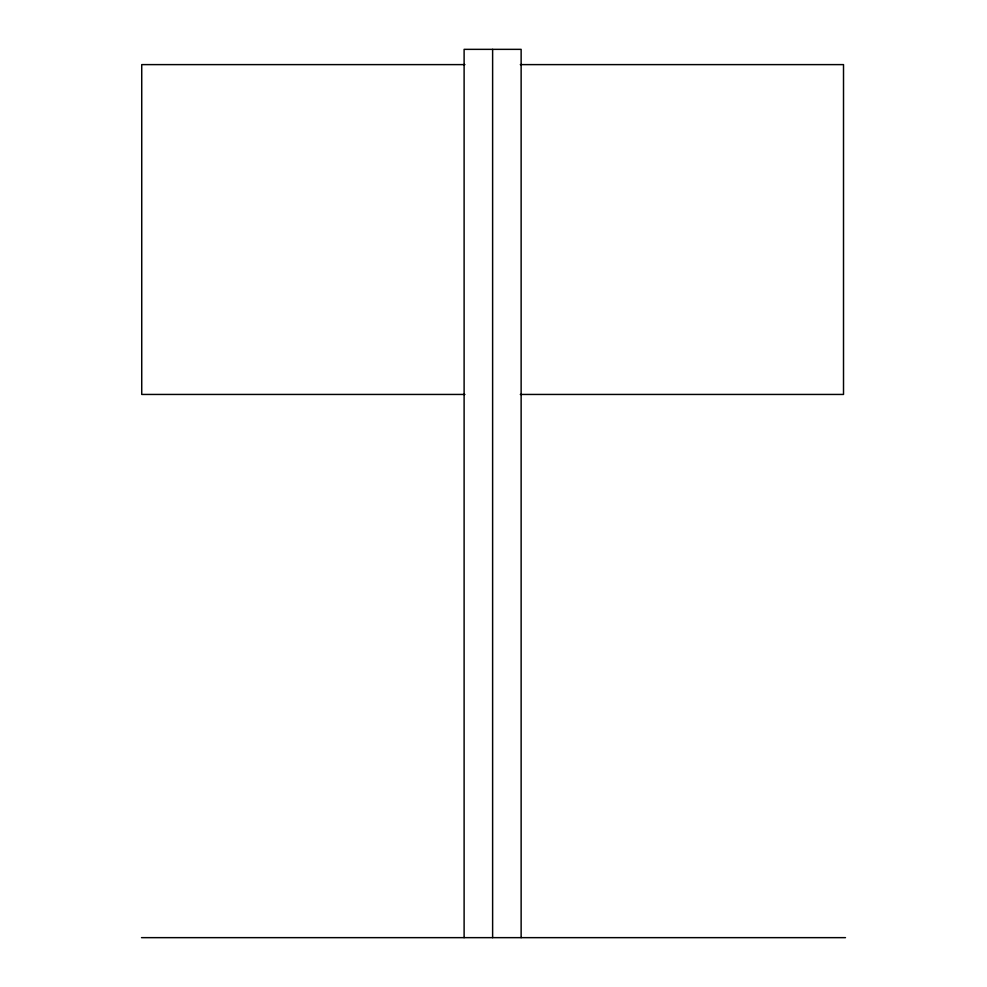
<?xml version="1.0" encoding="UTF-8"?>
<svg xmlns="http://www.w3.org/2000/svg" width="987" height="987" viewBox="0 0 987 987"><rect width="100%" height="100%" fill="white"/><g stroke="black" fill="none" stroke-linecap="round" stroke-linejoin="round"><path stroke-width="1.48" d="M464.926 64.611L141.733 64.611L141.733 394.442L464.926 394.442M520.322 64.611L843.515 64.611L843.515 394.442L520.322 394.442M141.511 937.65L845.489 937.65M521.136 937.65L521.136 49.35L464.112 49.35L464.112 937.65M492.624 49.35L492.624 937.65"/></g></svg>
